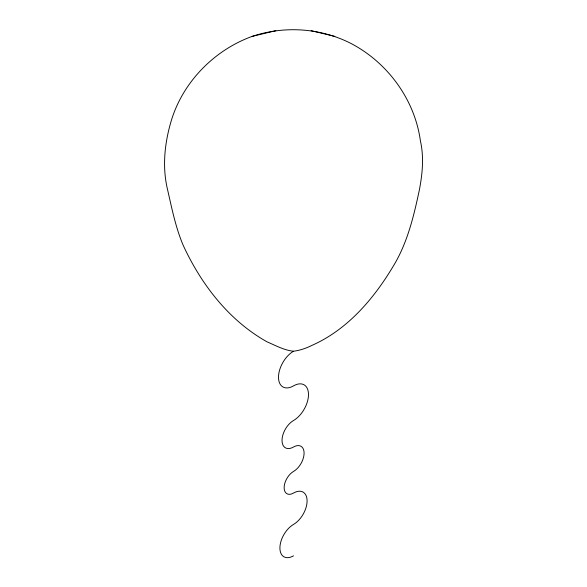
<?xml version="1.0" encoding="UTF-8"?>
<svg xmlns="http://www.w3.org/2000/svg" width="587" height="587" viewBox="0 0 587 587"><rect width="100%" height="100%" fill="white"/><g stroke="black" fill="none" stroke-linecap="round" stroke-linejoin="round"><path stroke-width="0.88" d="M252.183 36.379C213.851 50.225 182.308 82.672 170.92 121.891C164.514 143.998 162.144 167.295 167.618 189.887C171.874 208.532 175.652 227.389 183.093 245.095C201.136 284.313 228.879 320.473 267.034 341.832C275.663 345.508 284.02 350.226 293.5 351.239C300.074 350.388 306.297 348.23 312.211 345.266C349.045 328.852 375.79 296.406 395.616 262.184C408.185 239.819 414.084 214.754 419.382 189.887C422.457 173.723 424.093 157.067 420.402 140.851C414.811 99.966 388.168 63.271 351.936 43.959C321.382 28.007 284.842 25.432 252.183 36.379L275.846 30.693M334.817 36.379L311.154 30.693M293.5 351.239A21.213 12.246 -60 0 0 278.502 377.221A21.213 12.246 -60 0 0 293.5 385.886A21.213 12.246 -60 0 1 308.498 394.545A21.213 12.246 -60 0 1 293.5 420.527A16.223 9.363 -60 0 0 282.031 440.389A16.223 9.363 -60 0 0 293.5 447.015A14.976 8.644 -60 0 1 304.088 453.127A14.976 8.644 -60 0 1 293.5 471.471A13.23 7.638 -60 0 0 284.145 487.665A13.23 7.638 -60 0 0 293.5 493.065A19.217 11.094 -60 0 1 307.089 500.916A19.217 11.094 -60 0 1 293.5 524.448A19.217 11.094 -60 0 0 279.911 547.987A19.217 11.094 -60 0 0 293.5 555.83"/></g></svg>
